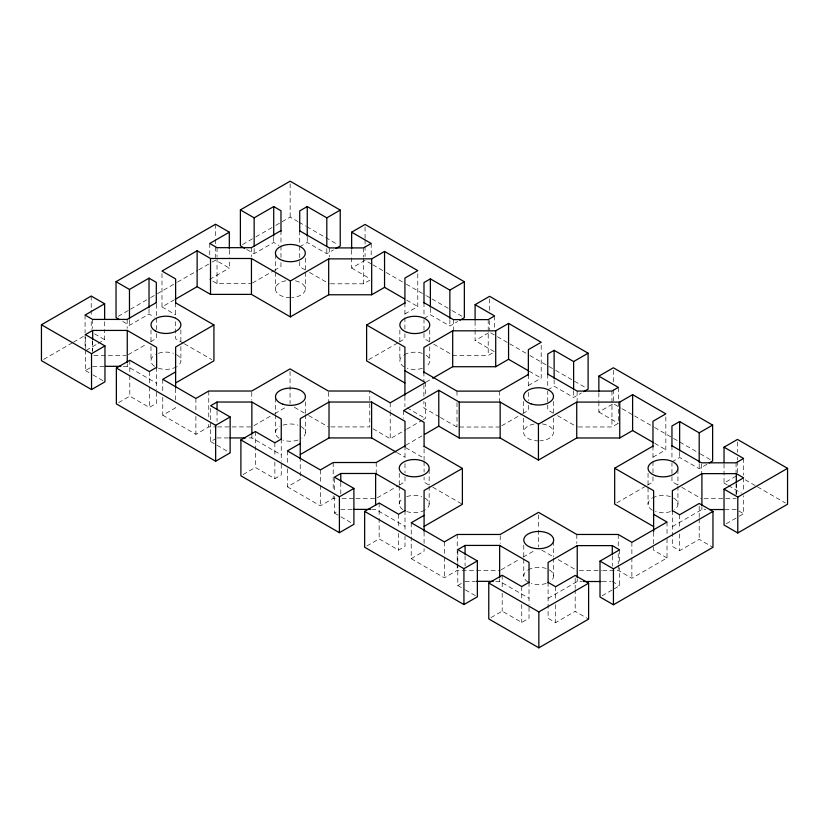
<?xml version="1.0" encoding="UTF-8"?>
<svg xmlns="http://www.w3.org/2000/svg" width="829" height="829" viewBox="0 0 829 829"><rect width="100%" height="100%" fill="white"/><g stroke="black" fill="none" stroke-linecap="round" stroke-linejoin="round"><path stroke-width="0.62" stroke-dasharray="4.14 3.11" d="M43.657 359.382L72.413 342.781M73.512 342.139L83.47 336.398M118.278 316.295L129.459 309.839M130.578 309.196L149.583 298.222M150.702 297.58L156.298 294.347M157.417 293.704L176.422 282.73M177.541 282.088L197.665 270.461M198.784 269.819L211.084 262.72M212.203 262.068L215.561 260.14L229.312 268.078L229.312 257.819M242.607 244.524L254.772 237.498M255.871 236.856L274.668 226.006M275.777 225.374L290.15 217.074L297.943 221.571M86.164 350.346L97.034 344.076M98.123 343.444L104.641 339.683L104.641 329.424M122.754 321.465L129.469 325.341L149.023 314.056L154.225 317.051M161.987 273.611L161.987 306.948L174.069 299.974M209.758 279.373L229.312 268.078M246.741 249.467L254.151 253.736L273.705 242.451L278.907 245.446M85.408 350.014L85.408 370.532L90.61 367.527M299.725 246.793L307.248 242.451L326.802 253.736L333.517 249.861M128.288 354.667L146.215 344.325M150.702 341.735L156.308 338.501L156.308 330.802M252.534 282.938L273.321 270.938M274.42 270.306L280.979 266.513L280.979 262.669M118.609 402.614L129.801 396.158L149.355 407.443L156.629 403.246L156.629 390.77M351.641 257.819L351.641 268.078L365.071 260.327L371.765 264.192M330.533 283.808L363.516 283.808L371.195 279.373M162.764 397.257L162.764 415.205L175.624 407.785L175.624 405.215M162.764 415.205L195.893 434.344L208.763 426.914L216.348 426.914M404.915 313.953L417.775 306.523L417.775 271.912M210.659 422.386L210.659 441.619L214.908 439.163M423.992 318.45L430.375 314.761L449.857 326.004L457.66 321.507M253.954 425.65L273.643 414.272M274.741 413.65L286.782 406.697M368.801 359.631L398.345 342.574M399.443 341.942L404.915 338.781L404.915 331.092M243.125 474.52L255.384 467.442L274.865 478.685L281.249 475.007L281.249 462.178M475.1 330.325L475.1 340.584L489.597 332.222M426.116 382.055L431.65 378.853M433.785 344.211L453.37 355.517L488.208 355.517L494.592 351.828L475.1 340.584M287.394 468.862L287.394 486.81L300.243 479.39L300.243 459.515M372.998 428.78L390.221 438.717L405.588 429.836M406.687 429.204L422.054 420.334M423.153 419.702L425.35 418.427L425.35 400.48M405.847 445.204L422.313 435.691M528.353 385.558L541.202 378.148L541.202 343.527M287.394 486.81L320.346 505.835L333.196 498.416L336.988 498.416M334.408 496.395L334.408 513.068L337.6 511.224M547.751 389.899L554.135 386.21L573.616 397.454L581.419 392.956M501.783 425.743L521.71 414.241M522.819 413.598L528.353 410.407L528.353 405.277M377.33 497.773L398.366 485.639M399.474 484.996L405.008 481.804L405.008 474.033M366.874 545.969L379.143 538.891L398.625 550.135L405.008 546.456L405.008 536.197M598.859 401.775L598.859 412.034L613.346 403.671M578.414 426.966L611.957 426.966L618.341 423.277L618.341 387.381M411.225 536.86L411.225 558.663L424.085 551.233L424.085 548.663M652.972 457.173L665.832 449.743L665.832 415.122M411.225 558.663L444.354 577.792L457.225 570.362L500.229 570.362M457.805 563.73L457.805 585.523L461.96 583.129M671.956 461.888L679.645 457.453L699.199 468.737L707.033 464.219M616.859 502.84L646.402 485.784M647.501 485.152L652.972 481.991L652.972 474.302M501.317 569.73L518.83 559.627M523.203 557.098L535.244 550.145M491.006 617.615L502.198 611.16L521.752 622.444L529.026 618.247L529.026 605.429M724.038 463.846L724.038 483.079L737.468 475.328M548.093 598.331L577.233 581.512L582.238 581.512M672.371 526.591L701.904 509.534L705.728 509.534M602.704 570.362L618.237 570.362L631.874 578.238L667.013 557.948L667.013 537.441M672.371 510.56L672.371 546.456L679.645 550.653L699.199 539.368L712.961 547.306M726.204 523.773L738.162 516.871M739.24 516.239L743.592 513.731L743.592 495.783M548.093 582.393L548.093 618.289L555.617 622.641L575.181 611.346L588.611 619.097M602.186 595.75L613.045 589.481M614.134 588.849L619.564 585.72L619.564 567.772M212.877 281.166L217.032 283.57L251.446 283.57M93.884 355.32L125.894 355.32M92.682 366.325L104.205 366.325M123.407 366.325L127.251 366.325L156.629 383.288M217.612 426.914L251.767 426.914M330.926 426.914L369.775 426.914L369.775 391.019M440.448 417.474L456.986 427.018L499.576 427.018M217.043 437.93L228.649 437.93M249.291 437.93L251.871 437.93L281.249 454.893M342.056 498.416L354.708 498.416M355.973 498.416L376.221 498.416M704.059 498.716L724.546 498.716M725.821 498.716L736.069 498.716M340.792 509.379L352.408 509.379M371.765 509.379L375.63 509.379L405.008 526.342M724.847 509.534L736.318 509.534L743.592 513.731M579.388 570.362L601.408 570.362M465.079 581.326L475.318 581.326M495.804 581.326L499.649 581.326L529.026 598.289M602.279 581.512L611.046 581.512M299.051 222.213L305.735 226.068M306.844 226.711L338.004 244.7M372.884 264.834L385.153 271.922M386.262 272.565L405.226 283.508M406.345 284.15L425.308 295.103M426.427 295.746L430.883 298.326M432.002 298.968L450.966 309.911M452.085 310.564L462.116 316.357M490.716 332.864L496.312 336.097M497.431 336.74L508.623 343.206M509.742 343.848L528.778 354.843M529.897 355.486L547.803 365.827M548.922 366.47L554.518 369.703M555.637 370.345L585.865 387.806M614.465 404.314L621.159 408.179M622.278 408.821L633.429 415.256M634.548 415.899L653.511 426.852M654.62 427.495L672.474 437.805M673.583 438.448L699.241 453.256M700.36 453.898L710.401 459.701M745.261 479.825L756.39 486.25M757.499 486.892L785.322 502.954M351.641 268.078L370.107 278.741M724.038 483.079L727.292 484.965M728.38 485.587L741.416 493.11M406.697 300.129L417.775 306.523M654.755 443.349L665.832 449.743M529.234 371.237L541.202 378.148M598.859 412.034L618.341 423.277M305.196 269.912L299.725 266.751L299.725 260.513M309.569 272.43L329.268 283.808M429.432 341.693L423.992 338.553L423.992 319.704M553.192 413.153L547.751 410.003L547.751 391.153M557.544 415.661L577.129 426.966M677.428 484.82L671.956 481.659L671.956 463.121M681.811 487.348L701.5 498.716M439.339 416.832L423.899 407.92L423.899 401.454M407.06 407.868L425.35 418.427M667.013 557.948L653.625 550.218L653.625 545.088M161.987 306.948L175.624 314.823M405.796 447.712L424.085 458.271M397.215 452.717L405.008 457.214M612.289 581.512L619.564 585.72M183.282 343.165L175.624 338.74L175.624 319.859M184.38 343.797L211.737 359.579M294.44 407.329L307.559 414.904M308.657 415.536L328.336 426.914M428.469 484.716L424.085 482.198L424.085 477.069M432.842 487.245L462.385 504.291M541.803 550.145L553.834 557.098M558.207 559.627L576.808 570.362M94.568 333.869L104.641 339.683M210.659 441.619L230.141 452.862M334.408 513.068L339.828 516.187M340.906 516.819L353.9 524.311M85.408 370.532L91.926 374.293M93.014 374.915L104.962 381.817M457.805 585.523L464.323 589.295M465.411 589.916L477.359 596.818M743.592 458.468L743.592 475.141M743.592 477.836L743.592 491.804M737.468 441.992L737.468 452.251M737.468 457.38L737.468 459.94M737.468 461.225L737.468 472.758M736.318 483.898L736.318 494.146M736.069 462.82L736.069 473.069M736.069 483.328L736.069 494.872M701.904 506.975L701.904 509.534M701.5 464.095L701.5 473.069M699.199 463.608L699.199 468.737M699.199 506.032L699.199 517.565M699.199 518.85L699.199 539.368M679.645 452.323L679.645 457.453M679.645 514.757L679.645 528.861M679.645 533.99L679.645 550.653M677.946 469.504L677.946 484.892M677.946 486.177L677.946 504.125M671.956 445.764L671.956 459.318M667.013 522.052L667.013 536.156M653.625 532.27L653.625 544M652.972 446.095L652.972 460.199M652.972 461.484L652.972 473.017M648.05 473.359L648.05 504.125M631.874 542.332L631.874 556.435M631.874 557.72L631.874 578.238M619.564 549.824L619.564 562.642M618.237 534.467L618.237 547.285M618.237 553.699L618.237 563.948M618.237 565.233L618.237 570.362M613.346 370.335L613.346 381.868M613.346 389.568L613.346 401.101M612.289 555.876L612.289 566.134M611.957 391.07L611.957 426.966M598.859 392.801L598.859 400.49M577.233 578.953L577.233 581.512M577.129 391.07L577.129 401.329M576.808 534.467L576.808 543.441M575.181 578.01L575.181 588.269M575.181 589.554L575.181 611.346M573.616 391.05L573.616 397.454M555.617 586.735L555.617 599.564M555.617 604.683L555.617 622.641M554.135 379.796L554.135 386.21M553.668 541.347L553.668 556.725M553.668 558.01L553.668 575.958M553.503 401.505L553.503 413.049M553.503 418.179L553.503 432.282M547.751 374.107L547.751 387.33M538.529 514.913L538.529 529.016M538.529 530.301L538.529 546.964M529.026 582.352L529.026 604.528M528.353 374.511L528.353 388.045M528.353 392.459L528.353 400.469M523.773 545.192L523.773 558.01M523.773 559.295L523.773 575.958M523.607 401.505L523.607 413.049M523.607 418.179L523.607 432.282M521.752 586.549L521.752 599.367M521.752 604.496L521.752 622.444M502.198 575.264L502.198 588.082M502.198 593.212L502.198 611.16M500.229 535.752L500.229 543.441M499.649 578.766L499.649 581.326M499.576 391.122L499.576 401.381M494.592 315.932L494.592 328.75M489.597 298.886L489.597 310.419M489.597 320.678L489.597 329.652M488.208 319.621L488.208 355.517M475.1 321.351L475.1 329.04M465.079 555.689L465.079 565.948M457.805 550.912L457.805 562.456M457.225 534.467L457.225 562.673M457.225 563.948L457.225 570.362M456.986 391.122L456.986 397.537M456.986 402.656L456.986 427.018M453.37 319.621L453.37 329.88M449.857 319.6L449.857 326.004M444.354 541.897L444.354 555.99M444.354 557.275L444.354 577.792M430.375 308.347L430.375 314.761M429.743 330.056L429.743 341.6M429.743 346.729L429.743 360.822M429.153 469.452L429.153 484.841M429.153 486.126L429.153 504.073M425.35 382.532L425.35 395.35M423.992 302.658L423.992 315.88M424.085 448.862L424.085 460.396M424.085 461.68L424.085 472.115M424.085 532L424.085 543.783M423.899 372.024L423.899 380.77M423.899 384.843L423.899 396.386M411.225 522.767L411.225 535.586M405.008 445.898L405.008 458.727M405.008 463.68L405.008 472.831M405.008 510.55L405.008 531.368M404.915 302.886L404.915 316.44M404.915 317.673L404.915 330.087M404.915 396.366L404.915 406.624M403.65 410.573L403.65 418.262M399.847 330.056L399.847 341.6M399.847 346.729L399.847 360.822M399.257 473.297L399.257 484.841M399.257 486.126L399.257 504.073M398.625 514.239L398.625 528.342M398.625 533.472L398.625 550.135M390.221 402.821L390.221 410.51M390.221 411.795L390.221 438.717M379.143 502.996L379.143 517.089M379.143 518.374L379.143 538.891M376.221 462.52L376.221 472.779M371.195 243.477L371.195 257.57M365.071 226.991L365.071 238.534M365.071 239.809L365.071 244.938M365.071 246.223L365.071 256.482M363.516 247.912L363.516 256.886M363.516 258.161L363.516 283.808M351.641 250.13L351.641 256.544M340.792 482.457L340.792 494.001M334.408 478.447L334.408 491.276M333.196 462.52L333.196 490.727M333.196 495.856L333.196 498.416M329.268 247.912L329.268 256.886M328.336 392.293L328.336 401.267M326.802 248.607L326.802 253.736M320.346 469.939L320.346 484.043M320.346 485.317L320.346 505.835M307.248 237.322L307.248 242.451M305.3 258.213L305.3 271.031M305.3 272.316L305.3 288.979M305.393 401.847L305.393 413.391M305.393 414.676L305.393 432.624M299.725 230.856L299.725 244.959M299.725 246.234L299.725 259.27M290.15 183.737L290.15 217.074M290.057 371.465L290.057 403.516M287.394 450.914L287.394 463.732M281.249 439.101L281.249 461.173M280.979 230.617L280.979 244.721M280.979 246.006L280.979 257.829M275.497 398.003L275.497 413.391M275.497 414.676L275.497 432.624M275.404 254.368L275.404 271.031M275.404 272.316L275.404 288.979M274.865 442.79L274.865 456.893M274.865 462.022L274.865 478.685M273.705 237.322L273.705 242.451M255.384 431.546L255.384 467.442M254.151 248.607L254.151 253.736M251.767 392.293L251.767 399.992M251.871 435.37L251.871 437.93M251.446 247.674L251.446 256.648M229.312 250.13L229.312 256.544M217.032 247.674L217.032 256.648M217.032 257.933L217.032 283.57M217.043 411.008L217.043 421.267M215.561 224.234L215.561 238.337M215.561 239.622L215.561 257.57M210.659 408.282L210.659 421.101M209.758 243.477L209.758 256.296M208.763 391.019L208.763 419.215M208.763 424.344L208.763 426.914M195.893 398.438L195.893 411.267M195.893 416.386L195.893 434.344M180.877 329.963L180.877 341.507M180.877 346.626L180.877 360.729M175.624 302.844L175.624 318.595M175.624 388.552L175.624 400.334M162.764 379.309L162.764 392.138M156.629 367.351L156.629 389.526M156.308 304.15L156.308 315.694M156.308 318.253L156.308 329.641M150.982 329.963L150.982 341.507M150.982 346.626L150.982 360.729M149.355 371.547L149.355 385.651M149.355 386.936L149.355 407.443M149.023 308.927L149.023 314.056M129.801 360.263L129.801 374.366M129.801 375.641L129.801 396.158M129.469 320.212L129.469 325.341M127.251 363.765L127.251 366.325M127.169 319.424L127.169 328.398M104.641 321.735L104.641 328.149M92.682 340.688L92.682 350.947M92.61 319.424L92.61 328.398M92.61 341.216L92.61 351.475M91.211 296.036L91.211 308.854M91.211 310.139L91.211 316.543M91.211 321.673L91.211 329.362M85.408 337.196L85.408 348.729M85.076 315.072L85.076 333.02M85.076 334.305L85.076 348.408M295.466 280.865A14.943 8.632 0 0 1 305.176 290.109A14.943 8.632 0 0 1 291.653 297.58M290.357 297.611A14.943 8.632 0 0 1 275.529 290.109A14.943 8.632 0 0 1 286.482 280.648M426.241 355.278A14.943 8.632 0 0 1 426.241 366.377M422.272 368.304A14.943 8.632 0 0 1 407.319 368.304M404.231 366.926A14.943 8.632 0 0 1 403.35 355.278M404.231 354.729A14.943 8.632 0 0 1 422.272 353.351M542.425 423.94A14.943 8.632 0 0 1 553.44 433.028A14.943 8.632 0 0 1 539.855 440.873M538.549 440.904A14.943 8.632 0 0 1 523.731 433.401A14.943 8.632 0 0 1 534.684 423.94M673.562 498.022A14.943 8.632 0 0 1 674.443 509.669M670.474 511.597A14.943 8.632 0 0 1 655.521 511.597M652.423 510.229A14.943 8.632 0 0 1 651.553 498.571M652.423 498.022A14.943 8.632 0 0 1 670.474 496.654M549.285 569.855A14.943 8.632 0 0 1 550.166 581.502M546.187 583.429A14.943 8.632 0 0 1 531.244 583.429M528.146 582.062A14.943 8.632 0 0 1 527.265 570.404M528.146 569.855A14.943 8.632 0 0 1 546.187 568.487M424.769 497.97A14.943 8.632 0 0 1 425.65 509.617M424.769 510.177A14.943 8.632 0 0 1 406.728 511.545M402.759 509.617A14.943 8.632 0 0 1 402.759 498.519M406.728 496.592A14.943 8.632 0 0 1 421.681 496.592M301.02 426.52A14.943 8.632 0 0 1 301.891 438.168M297.922 440.095A14.943 8.632 0 0 1 282.969 440.095M279 438.168A14.943 8.632 0 0 1 279.881 426.52M282.969 425.142A14.943 8.632 0 0 1 297.922 425.142M176.504 354.625A14.943 8.632 0 0 1 177.385 366.283M176.504 366.832A14.943 8.632 0 0 1 158.463 368.211M154.484 366.283A14.943 8.632 0 0 1 155.365 354.625M158.463 353.258A14.943 8.632 0 0 1 173.406 353.258"/><path stroke-width="1.24" d="M156.629 367.91L156.629 347.392L127.251 330.429L92.682 330.429L85.408 334.636L104.962 345.921L104.962 381.817L91.532 389.568L41.45 360.656L41.45 324.761L91.211 296.036L104.641 303.787L104.641 319.165M119.397 319.528L116.039 317.59L116.039 281.694L215.561 224.234L229.312 232.182L229.312 248.845M244.628 248.244L240.389 245.798L240.389 209.903L290.15 181.178L340.232 210.089L340.232 245.985L335.755 248.576M104.641 303.787L85.076 315.072L92.61 319.424L127.169 319.424L156.308 302.606M116.039 281.694L129.469 289.445L149.023 278.161L156.308 282.357L156.308 302.865M404.479 298.854L384.552 287.342L371.682 294.772L328.678 294.772L290.378 316.885L290.378 280.99L251.446 258.493L210.514 258.493L197.126 250.762L161.987 271.052L175.624 278.927L175.624 303.279M229.312 232.182L209.758 243.477L217.032 247.674L251.446 247.674L280.979 230.617M240.389 209.903L254.151 217.84L273.705 206.556L280.979 210.753L280.979 231.27M340.232 210.089L326.802 217.84L307.248 206.556L299.725 210.898L299.725 231.405M175.168 299.342L197.126 286.668L210.514 294.388L251.446 294.388L290.378 316.885M41.45 324.761L91.532 353.672L104.962 345.921M281.249 439.505L281.249 418.997L251.871 402.034L217.043 402.034L210.659 405.723L230.141 416.966L230.141 452.862L215.654 461.225L116.371 403.91L116.371 368.014L129.801 360.263L149.355 371.547L156.629 367.351M351.641 248.845L351.641 232.182L365.071 224.431L464.354 281.746L464.354 317.642L459.888 320.222M175.624 382.957L213.923 360.843L213.923 324.947L175.624 347.061L175.624 387.92M290.378 280.99L328.678 258.876L371.682 258.876L384.552 251.446L417.775 270.627L404.915 278.057L404.915 303.694M175.624 371.889L162.764 379.309L195.893 398.438L208.763 391.019L251.767 391.019L290.057 368.905L328.336 391.019L369.775 391.019L390.221 402.821L425.35 382.532L404.915 370.729M464.354 281.746L449.857 290.109L430.375 278.865L423.992 282.544L423.992 303.062M404.915 382.988L366.615 360.895L366.615 324.999L404.915 302.886M116.371 368.014L215.654 425.329L230.141 416.966M405.008 510.954L405.008 490.447L375.63 473.483L340.792 473.483L334.408 477.172L353.9 488.416L353.9 524.311L339.403 532.684L240.897 475.805L240.897 439.909L255.384 431.546L274.865 442.79L281.249 439.101M475.1 320.067L475.1 304.689L489.597 296.316L588.103 353.195L588.103 389.091L583.647 391.671M405.008 446.955L405.008 421.319L371.61 402.034L329.02 402.034L300.243 418.645L300.243 458.872M528.353 375.309L528.353 349.662L541.202 342.253L508.56 323.403L495.711 330.823L452.686 330.823L423.899 347.434L423.899 373.071M300.243 443.494L287.394 450.914L320.346 469.939L333.196 462.52L376.221 462.52L405.008 445.898M300.243 454.551L329.02 437.93L371.61 437.93L396.096 452.074M432.759 378.221L452.686 366.719L495.711 366.719L508.56 359.299L528.146 370.604M653.646 442.707L632.61 430.562L619.74 437.981L576.735 437.981L538.435 460.095L538.435 424.199L500.156 402.086L459.225 402.086L438.779 390.283L403.65 410.573L424.085 422.375L424.085 446.727M588.103 353.195L573.616 361.558L554.135 350.315L547.751 353.993L547.751 374.511M424.51 434.427L438.779 426.179L459.225 437.981L500.156 437.981L538.435 460.095M528.353 374.511L499.576 391.122L456.986 391.122L423.899 372.024M240.897 439.909L339.403 496.778L353.9 488.416M529.026 582.911L529.026 562.394L499.649 545.43L465.079 545.43L457.805 549.627L477.359 560.922L477.359 596.818L463.929 604.569L364.646 547.254L364.646 511.358L379.143 502.996L398.625 514.239L405.008 510.55M598.859 391.516L598.859 376.138L613.346 367.775L712.629 425.09L712.629 460.986L709.272 462.924M538.435 424.199L576.735 402.086L619.74 402.086L632.61 394.656L665.832 413.847L652.972 421.267L652.972 446.914M424.085 526.405L462.385 504.291L462.385 468.395L424.085 490.509L424.085 531.368M424.085 515.337L411.225 522.767L444.354 541.897L457.225 534.467L500.229 534.467L538.529 512.353L576.808 534.467L618.237 534.467L631.874 542.332L667.013 522.052L653.625 514.322M712.629 425.09L699.199 432.842L679.645 421.557L671.956 425.992L671.956 446.499M653.625 526.581L614.672 504.105L614.672 468.209L652.972 446.095M364.646 511.358L463.929 568.673L477.359 560.922M548.093 582.393L555.617 586.735L575.181 575.45L588.611 583.201L588.611 619.097L538.85 647.822L488.768 618.911L488.768 583.015L502.198 575.264L521.752 586.549L529.026 582.352M724.038 462.561L724.038 447.183L737.468 439.432L787.55 468.344L787.55 504.239L737.789 532.964L724.038 525.026L724.038 489.131L743.592 477.836L736.318 473.639L701.904 473.639L672.371 490.695L672.371 511.203M672.371 510.56L679.645 514.757L699.199 503.472L712.961 511.41L712.961 547.306L613.439 604.766L600.009 597.004L600.009 561.109L619.564 549.824L612.289 545.617L577.233 545.617L548.093 562.435L548.093 582.953M488.768 583.015L538.85 611.926L588.611 583.201M600.009 561.109L613.439 568.86L712.961 511.41M724.038 489.131L737.789 497.068L787.55 468.344M105.49 366.325L120.847 366.325M229.944 437.93L245.425 437.93M353.693 509.379L370.47 509.379M709.551 509.534L723.572 509.534M476.602 581.326L493.245 581.326M583.492 581.512L601.025 581.512M351.641 232.182L371.195 243.477L363.516 247.912L329.268 247.912L299.725 230.856M724.038 447.183L743.592 458.468L736.069 462.82L701.5 462.82L671.956 445.764M475.1 304.689L494.592 315.932L488.208 319.621L453.37 319.621L423.992 302.658M598.859 376.138L618.341 387.381L611.957 391.07L577.129 391.07L547.751 374.107M366.615 324.999L404.915 347.092L404.915 395.433M614.672 468.209L653.625 490.685L653.625 531.565M175.624 302.844L213.923 324.947M424.085 446.292L462.385 468.395M737.789 497.068L737.789 532.964M736.318 473.639L736.318 482.613M701.904 473.639L701.904 505.69M699.199 432.842L699.199 462.333M679.645 421.557L679.645 451.038M632.61 394.656L632.61 430.562M619.74 402.086L619.74 437.981M613.439 568.86L613.439 604.766M612.289 545.617L612.289 554.591M577.233 545.617L577.233 577.668M576.735 402.086L576.735 437.981M573.616 361.558L573.616 389.765M554.135 350.315L554.135 378.521M538.85 611.926L538.85 647.822M508.56 323.403L508.56 359.299M500.156 402.086L500.156 437.981M499.649 545.43L499.649 577.481M495.711 330.823L495.711 366.719M465.079 545.43L465.079 554.404M463.929 568.673L463.929 604.569M459.225 402.086L459.225 437.981M452.686 330.823L452.686 366.719M449.857 290.109L449.857 318.315M438.779 390.283L438.779 426.179M430.375 278.865L430.375 307.072M384.552 251.446L384.552 287.342M375.63 473.483L375.63 505.535M371.682 258.876L371.682 294.772M371.61 402.034L371.61 437.93M340.792 473.483L340.792 481.172M339.403 496.778L339.403 532.684M329.02 402.034L329.02 437.93M328.678 258.876L328.678 294.772M326.802 217.84L326.802 246.047M307.248 206.556L307.248 236.037M273.705 206.556L273.705 236.037M254.151 217.84L254.151 246.047M251.871 402.034L251.871 434.085M251.446 258.493L251.446 294.388M217.043 402.034L217.043 409.723M215.654 425.329L215.654 461.225M210.514 258.493L210.514 294.388M197.126 250.762L197.126 286.668M149.023 278.161L149.023 307.642M129.469 289.445L129.469 318.937M127.251 330.429L127.251 362.48M92.682 330.429L92.682 339.403M91.532 353.672L91.532 389.568M282.876 260.555A14.943 8.632 0 0 0 305.3 253.083A14.943 8.632 0 0 0 282.876 245.612A14.943 8.632 0 0 0 282.876 260.555M407.319 332.408A14.943 8.632 0 0 0 429.743 324.927A14.943 8.632 0 0 0 407.319 317.455A14.943 8.632 0 0 0 407.319 332.408M531.078 403.858A14.943 8.632 0 0 0 553.503 396.376A14.943 8.632 0 0 0 531.078 388.905A14.943 8.632 0 0 0 531.078 403.858M655.521 475.701A14.943 8.632 0 0 0 677.946 468.23A14.943 8.632 0 0 0 655.521 460.758A14.943 8.632 0 0 0 655.521 475.701M531.244 547.534A14.943 8.632 0 0 0 553.668 540.062A14.943 8.632 0 0 0 531.244 532.591A14.943 8.632 0 0 0 531.244 547.534M406.728 475.649A14.943 8.632 0 0 0 429.153 468.178A14.943 8.632 0 0 0 406.728 460.696A14.943 8.632 0 0 0 406.728 475.649M282.969 404.2A14.943 8.632 0 0 0 305.393 396.718A14.943 8.632 0 0 0 282.969 389.247A14.943 8.632 0 0 0 282.969 404.2M155.365 330.937A14.943 8.632 0 0 0 180.37 327.072A14.943 8.632 0 0 0 162.059 316.502A14.943 8.632 0 0 0 155.365 330.937"/></g></svg>
